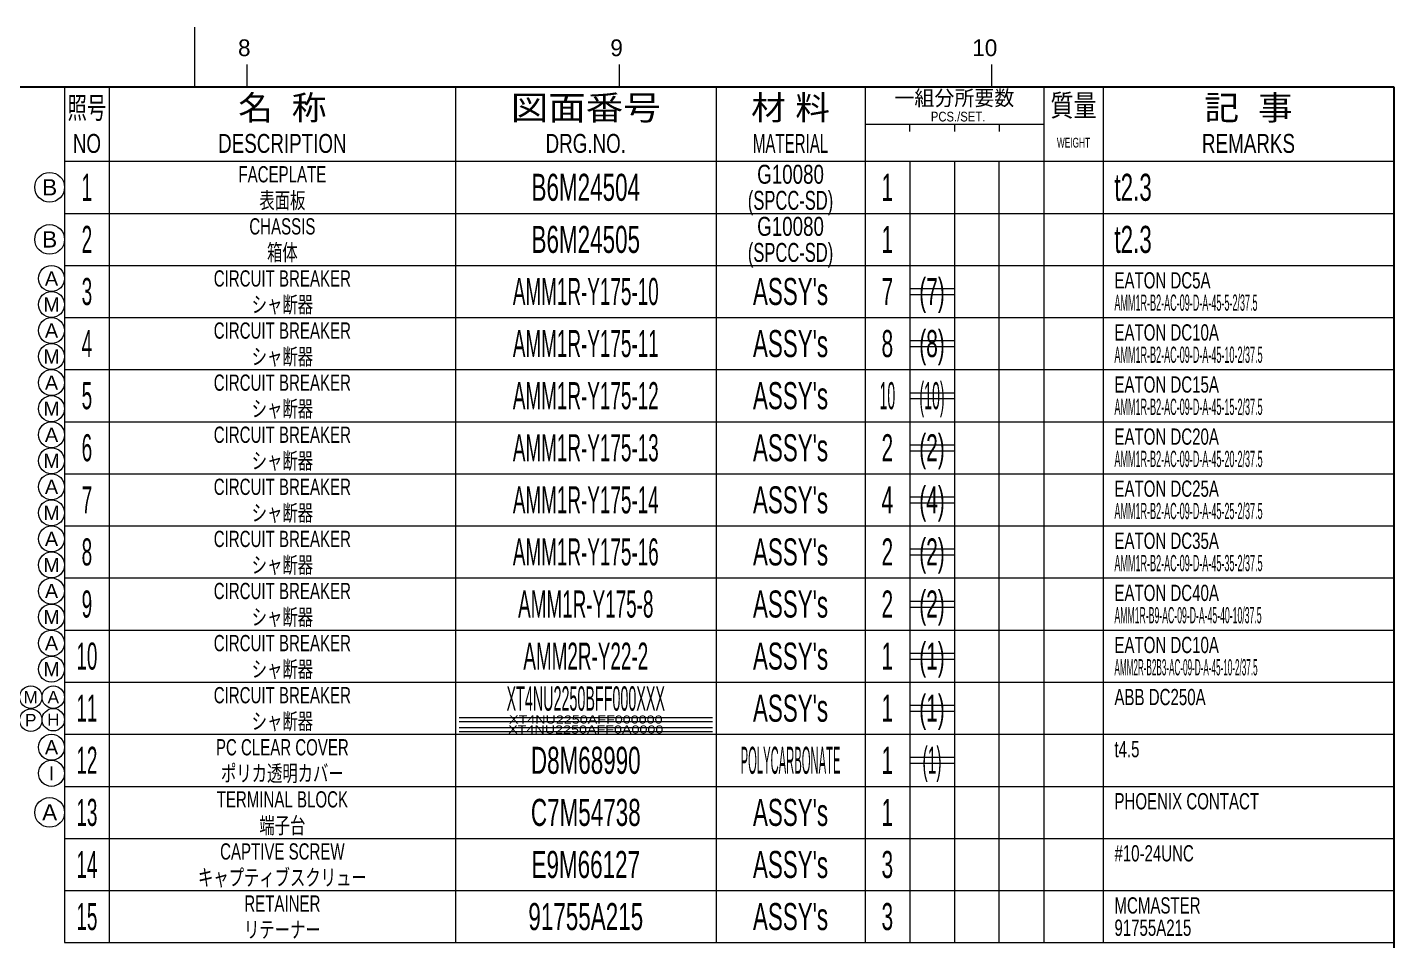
# Model space of a CAD drawing. Header units: millimetres. Extents: x 7 to 587, y 2 to 418.
# Drawn here: x 403.5 to 587, y 295.3 to 418 of the extents above; entities that cross this region are included whole.
import ezdxf
from ezdxf.enums import TextEntityAlignment as Align

# ---------------------------------------------------------------- set-up
doc = ezdxf.new("R2010")
doc.units = ezdxf.units.MM
for name, color, linetype in [('GR1_05', 7, 'Continuous'), ('図面枠C7M', 7, 'Continuous'), ('表題、部品表_01', 7, 'Continuous'), ('表題、部品表_02', 7, 'Continuous'), ('表題、部品表_03', 7, 'Continuous')]:
    doc.layers.add(name, color=color, linetype=linetype)
doc.styles.add('HG丸ｺﾞｼｯｸM-PRO', font='')
doc.styles.get('HG丸ｺﾞｼｯｸM-PRO').set_extended_font_data('HG丸ｺﾞｼｯｸM-PRO')

# ---------------------------------------------------------------- blocks, each defined once
blk = doc.blocks.new('BLKF023')
at = {"layer": '図面枠C7M', "color": 4, "linetype": 'Continuous', "lineweight": 13}
for p, q in [((426, 410), (426, 418)), ((433, 413), (433, 410)), ((483, 413), (483, 410)), ((533, 413), (533, 410)), ((585, 393), (587, 393)), ((585, 386), (587, 386)), ((585, 379), (587, 379)), ((585, 372), (587, 372)), ((585, 365), (587, 365)), ((585, 358), (587, 358)), ((585, 351), (587, 351)), ((585, 344), (587, 344)), ((585, 337), (587, 337)), ((585, 330), (587, 330)), ((585, 323), (587, 323)), ((585, 316), (587, 316)), ((585, 309), (587, 309)), ((585, 302), (587, 302))]:
    blk.add_line(p, q, dxfattribs=at)
at = {"layer": '図面枠C7M', "color": 2, "linetype": 'Continuous', "lineweight": 25}
for p, q in [((33, 410), (587, 410)), ((587, 410), (587, 10))]:
    blk.add_line(p, q, dxfattribs=at)
at = {"layer": '図面枠C7M', "color": 4, "linetype": 'Continuous', "lineweight": 13, "style": 'HG丸ｺﾞｼｯｸM-PRO', "width": 1.003994}
for s, height, p in [('8', 2.25, (431.8, 413.45)), ('9', 2.25, (481.8, 413.45)), ('10', 2.255, (530.4, 413.45))]:
    blk.add_text(s, height=height, dxfattribs=at).set_placement(p, align=Align.BOTTOM_LEFT)
blk = doc.blocks.new('BLKF029')
at = {"layer": '表題、部品表_01', "color": 4, "linetype": 'Continuous', "lineweight": 13}
for p, q in [((408.5, 410), (408.5, 400)), ((408.5, 410), (587, 410)), ((414.5, 410), (414.5, 400)), ((461, 410), (461, 400)), ((496, 410), (496, 400)), ((516, 410), (516, 400)), ((540, 410), (540, 400)), ((548, 410), (548, 400)), ((587, 410), (587, 400)), ((516, 405), (540, 405)), ((522, 404), (522, 405)), ((528, 405), (528, 404)), ((534, 405), (534, 404)), ((408.5, 400), (587, 400))]:
    blk.add_line(p, q, dxfattribs=at)
at = {"layer": '表題、部品表_01', "color": 3, "linetype": 'Continuous', "lineweight": 35, "style": 'HG丸ｺﾞｼｯｸM-PRO'}
for s, height, width, p in [('名  称', 3.273, 1.042426, (437.75, 407.2)), ('図面番号', 3.273, 1.127518, (478.5, 407.2)), ('材 料', 3.273, 1.042439, (506, 407.2)), ('一組分所要数', 2.036, 0.966638, (528, 408.5)), ('質量', 2.909, 0.781842, (544, 407.5)), ('記  事', 3.273, 1.042426, (567.5, 407.2)), ('照号', 2.909, 0.651535, (411.5, 407.2)), ('PCS./SET.', 1.309, 0.862935, (528.5, 406)), ('NO', 2.545, 0.740841, (411.5, 402.4)), ('DESCRIPTION', 2.5455, 0.741365, (437.75, 402.4)), ('DRG.NO.', 2.545, 0.741189, (478.5, 402.4)), ('REMARKS', 2.545, 0.742803, (567.5, 402.4)), ('MATERIAL', 2.545, 0.594756, (506, 402.4)), ('WEIGHT', 1.309, 0.635507, (544, 402.5))]:
    blk.add_text(s, height=height, dxfattribs=dict(at, width=width)).set_placement(p, align=Align.MIDDLE_CENTER)
blk = doc.blocks.new('BLKF028')
at = {"layer": '表題、部品表_01', "color": 3, "linetype": 'Continuous', "lineweight": 13}
blk.add_blockref('BLKF029', (0, 0), dxfattribs=at)
blk = doc.blocks.new('BLKF030')
at = {"layer": '表題、部品表_02', "color": 4, "linetype": 'Continuous', "lineweight": 13}
for p, q in [((408.5, 372), (408.5, 365)), ((408.5, 372), (587, 372)), ((414.5, 372), (414.5, 365)), ((461, 372), (461, 365)), ((496, 372), (496, 365)), ((516, 372), (516, 365)), ((522, 372), (522, 365)), ((528, 372), (528, 365)), ((534, 365), (534, 372)), ((540, 372), (540, 365)), ((548, 372), (548, 365)), ((587, 372), (587, 365)), ((408.5, 365), (587, 365))]:
    blk.add_line(p, q, dxfattribs=at)
blk = doc.blocks.new('BLKF032')
at = {"layer": '表題、部品表_02', "color": 4, "linetype": 'Continuous', "lineweight": 13}
for p, q in [((408.5, 365), (408.5, 358)), ((408.5, 365), (587, 365)), ((414.5, 365), (414.5, 358)), ((461, 365), (461, 358)), ((496, 365), (496, 358)), ((516, 365), (516, 358)), ((522, 365), (522, 358)), ((528, 365), (528, 358)), ((534, 358), (534, 365)), ((540, 365), (540, 358)), ((548, 365), (548, 358)), ((587, 365), (587, 358)), ((408.5, 358), (587, 358))]:
    blk.add_line(p, q, dxfattribs=at)
blk = doc.blocks.new('BLKF035')
at = {"layer": '表題、部品表_02', "color": 4, "linetype": 'Continuous', "lineweight": 13}
for p, q in [((408.5, 351), (408.5, 344)), ((408.5, 351), (587, 351)), ((414.5, 351), (414.5, 344)), ((461, 351), (461, 344)), ((496, 351), (496, 344)), ((516, 351), (516, 344)), ((522, 351), (522, 344)), ((528, 351), (528, 344)), ((534, 344), (534, 351)), ((540, 351), (540, 344)), ((548, 351), (548, 344)), ((587, 351), (587, 344)), ((408.5, 344), (587, 344))]:
    blk.add_line(p, q, dxfattribs=at)
blk = doc.blocks.new('BLKF037')
at = {"layer": '表題、部品表_02', "color": 4, "linetype": 'Continuous', "lineweight": 13}
for p, q in [((408.5, 344), (408.5, 337)), ((408.5, 344), (587, 344)), ((414.5, 344), (414.5, 337)), ((461, 344), (461, 337)), ((496, 344), (496, 337)), ((516, 344), (516, 337)), ((522, 344), (522, 337)), ((528, 344), (528, 337)), ((534, 337), (534, 344)), ((540, 344), (540, 337)), ((548, 344), (548, 337)), ((587, 344), (587, 337)), ((408.5, 337), (587, 337))]:
    blk.add_line(p, q, dxfattribs=at)
blk = doc.blocks.new('BLKF038')
at = {"layer": '表題、部品表_02', "color": 4, "linetype": 'Continuous', "lineweight": 13}
for p, q in [((408.5, 330), (408.5, 323)), ((408.5, 330), (587, 330)), ((414.5, 330), (414.5, 323)), ((461, 330), (461, 323)), ((496, 330), (496, 323)), ((516, 330), (516, 323)), ((522, 330), (522, 323)), ((528, 330), (528, 323)), ((534, 323), (534, 330)), ((540, 330), (540, 323)), ((548, 330), (548, 323)), ((587, 330), (587, 323)), ((408.5, 323), (587, 323))]:
    blk.add_line(p, q, dxfattribs=at)
blk = doc.blocks.new('BLKF040')
at = {"layer": '表題、部品表_02', "color": 4, "linetype": 'Continuous', "lineweight": 13}
for p, q in [((408.5, 309), (408.5, 302)), ((408.5, 309), (587, 309)), ((414.5, 309), (414.5, 302)), ((461, 309), (461, 302)), ((496, 309), (496, 302)), ((516, 309), (516, 302)), ((522, 309), (522, 302)), ((528, 309), (528, 302)), ((534, 302), (534, 309)), ((540, 309), (540, 302)), ((548, 309), (548, 302)), ((587, 309), (587, 302)), ((408.5, 302), (587, 302))]:
    blk.add_line(p, q, dxfattribs=at)
blk = doc.blocks.new('BLKF042')
at = {"layer": '表題、部品表_02', "color": 4, "linetype": 'Continuous', "lineweight": 13}
for p, q in [((408.5, 358), (408.5, 351)), ((408.5, 358), (587, 358)), ((414.5, 358), (414.5, 351)), ((461, 358), (461, 351)), ((496, 358), (496, 351)), ((516, 358), (516, 351)), ((522, 358), (522, 351)), ((528, 358), (528, 351)), ((534, 351), (534, 358)), ((540, 358), (540, 351)), ((548, 358), (548, 351)), ((587, 358), (587, 351)), ((408.5, 351), (587, 351))]:
    blk.add_line(p, q, dxfattribs=at)
blk = doc.blocks.new('BLKF044')
at = {"layer": '表題、部品表_02', "color": 4, "linetype": 'Continuous', "lineweight": 13}
for p, q in [((408.5, 337), (408.5, 330)), ((408.5, 337), (587, 337)), ((414.5, 337), (414.5, 330)), ((461, 337), (461, 330)), ((496, 337), (496, 330)), ((516, 337), (516, 330)), ((522, 337), (522, 330)), ((528, 337), (528, 330)), ((534, 330), (534, 337)), ((540, 337), (540, 330)), ((548, 337), (548, 330)), ((587, 337), (587, 330)), ((408.5, 330), (587, 330))]:
    blk.add_line(p, q, dxfattribs=at)
blk = doc.blocks.new('BLKF046')
at = {"layer": '表題、部品表_02', "color": 4, "linetype": 'Continuous', "lineweight": 13}
for p, q in [((408.5, 400), (408.5, 393)), ((408.5, 400), (587, 400)), ((414.5, 400), (414.5, 393)), ((461, 400), (461, 393)), ((496, 400), (496, 393)), ((516, 400), (516, 393)), ((522, 400), (522, 393)), ((528, 400), (528, 393)), ((534, 393), (534, 400)), ((540, 400), (540, 393)), ((548, 400), (548, 393)), ((587, 400), (587, 393)), ((408.5, 393), (587, 393))]:
    blk.add_line(p, q, dxfattribs=at)
blk = doc.blocks.new('BLKF048')
at = {"layer": '表題、部品表_02', "color": 4, "linetype": 'Continuous', "lineweight": 13}
for p, q in [((408.5, 386), (408.5, 379)), ((408.5, 386), (587, 386)), ((414.5, 386), (414.5, 379)), ((461, 386), (461, 379)), ((496, 386), (496, 379)), ((516, 386), (516, 379)), ((522, 386), (522, 379)), ((528, 386), (528, 379)), ((534, 379), (534, 386)), ((540, 386), (540, 379)), ((548, 386), (548, 379)), ((587, 386), (587, 379)), ((408.5, 379), (587, 379))]:
    blk.add_line(p, q, dxfattribs=at)
blk = doc.blocks.new('BLKF050')
at = {"layer": '表題、部品表_02', "color": 4, "linetype": 'Continuous', "lineweight": 13}
for p, q in [((408.5, 393), (408.5, 386)), ((408.5, 393), (587, 393)), ((414.5, 393), (414.5, 386)), ((461, 393), (461, 386)), ((496, 393), (496, 386)), ((516, 393), (516, 386)), ((522, 393), (522, 386)), ((528, 393), (528, 386)), ((534, 386), (534, 393)), ((540, 393), (540, 386)), ((548, 393), (548, 386)), ((587, 393), (587, 386)), ((408.5, 386), (587, 386))]:
    blk.add_line(p, q, dxfattribs=at)
blk = doc.blocks.new('BLKF052')
at = {"layer": '表題、部品表_02', "color": 4, "linetype": 'Continuous', "lineweight": 13}
for p, q in [((408.5, 379), (408.5, 372)), ((408.5, 379), (587, 379)), ((414.5, 379), (414.5, 372)), ((461, 379), (461, 372)), ((496, 379), (496, 372)), ((516, 379), (516, 372)), ((522, 379), (522, 372)), ((528, 379), (528, 372)), ((534, 372), (534, 379)), ((540, 379), (540, 372)), ((548, 379), (548, 372)), ((587, 379), (587, 372)), ((408.5, 372), (587, 372))]:
    blk.add_line(p, q, dxfattribs=at)
blk = doc.blocks.new('BLKF054')
at = {"layer": '表題、部品表_02', "color": 4, "linetype": 'Continuous', "lineweight": 13}
for p, q in [((408.5, 302), (408.5, 295)), ((408.5, 302), (587, 302)), ((414.5, 302), (414.5, 295)), ((461, 302), (461, 295)), ((496, 302), (496, 295)), ((516, 302), (516, 295)), ((522, 302), (522, 295)), ((528, 302), (528, 295)), ((534, 295), (534, 302)), ((540, 302), (540, 295)), ((548, 302), (548, 295)), ((587, 302), (587, 295)), ((408.5, 295), (587, 295))]:
    blk.add_line(p, q, dxfattribs=at)
blk = doc.blocks.new('BLKF121')
at = {"layer": '表題、部品表_02', "color": 4, "linetype": 'Continuous', "lineweight": 13}
for p, q in [((408.5, 316), (408.5, 309)), ((408.5, 316), (587, 316)), ((414.5, 316), (414.5, 309)), ((461, 316), (461, 309)), ((496, 316), (496, 309)), ((516, 316), (516, 309)), ((522, 316), (522, 309)), ((528, 316), (528, 309)), ((534, 309), (534, 316)), ((540, 316), (540, 309)), ((548, 316), (548, 309)), ((587, 316), (587, 309)), ((408.5, 309), (587, 309))]:
    blk.add_line(p, q, dxfattribs=at)
blk = doc.blocks.new('BLKF128')
at = {"layer": '表題、部品表_02', "color": 4, "linetype": 'Continuous', "lineweight": 13}
for p, q in [((408.5, 323), (408.5, 316)), ((408.5, 323), (587, 323)), ((414.5, 323), (414.5, 316)), ((461, 323), (461, 316)), ((496, 323), (496, 316)), ((516, 323), (516, 316)), ((522, 323), (522, 316)), ((528, 323), (528, 316)), ((534, 316), (534, 323)), ((540, 323), (540, 316)), ((548, 323), (548, 316)), ((587, 323), (587, 316)), ((408.5, 316), (587, 316))]:
    blk.add_line(p, q, dxfattribs=at)
blk = doc.blocks.new('BLKF182')
at = {"layer": 'GR1_05', "color": 4, "linetype": 'Continuous', "lineweight": 13}
blk.add_circle((406.5, 312.5), 2, dxfattribs=at)
at = {"layer": 'GR1_05', "color": 4, "linetype": 'Continuous', "lineweight": 13, "style": 'HG丸ｺﾞｼｯｸM-PRO', "width": 1.042301}
blk.add_text('A', height=2.18, dxfattribs=at).set_placement((406.5, 312.5), align=Align.MIDDLE_CENTER)
blk = doc.blocks.new('BLKF196')
at = {"layer": 'GR1_05', "color": 4, "linetype": 'Continuous', "lineweight": 13}
blk.add_circle((406.5, 389.5), 2, dxfattribs=at)
at = {"layer": 'GR1_05', "color": 4, "linetype": 'Continuous', "lineweight": 13, "style": 'HG丸ｺﾞｼｯｸM-PRO', "width": 1.04272}
blk.add_text('B', height=2.18, dxfattribs=at).set_placement((406.5, 389.5), align=Align.MIDDLE_CENTER)
blk = doc.blocks.new('BLKF197')
at = {"layer": 'GR1_05', "color": 4, "linetype": 'Continuous', "lineweight": 13}
blk.add_circle((406.5, 396.5), 2, dxfattribs=at)
at = {"layer": 'GR1_05', "color": 4, "linetype": 'Continuous', "lineweight": 13, "style": 'HG丸ｺﾞｼｯｸM-PRO', "width": 1.04272}
blk.add_text('B', height=2.18, dxfattribs=at).set_placement((406.5, 396.5), align=Align.MIDDLE_CENTER)
blk = doc.blocks.new('BLKF228')
at = {"layer": 'GR1_05', "color": 4, "linetype": 'Continuous', "lineweight": 13}
blk.add_circle((406.99, 327.99), 1.51, dxfattribs=at)
at = {"layer": 'GR1_05', "color": 4, "linetype": 'Continuous', "lineweight": 13, "style": 'HG丸ｺﾞｼｯｸM-PRO', "width": 1.042301}
blk.add_text('A', height=1.65, dxfattribs=at).set_placement((406.99, 327.99), align=Align.MIDDLE_CENTER)
blk = doc.blocks.new('BLKF229')
at = {"layer": 'GR1_05', "color": 4, "linetype": 'Continuous', "lineweight": 13}
blk.add_circle((406.99, 324.96), 1.51, dxfattribs=at)
at = {"layer": 'GR1_05', "color": 4, "linetype": 'Continuous', "lineweight": 13, "style": 'HG丸ｺﾞｼｯｸM-PRO', "width": 1.042153}
blk.add_text('H', height=1.65, dxfattribs=at).set_placement((406.99, 324.96), align=Align.MIDDLE_CENTER)
blk = doc.blocks.new('BLKF295')
at = {"layer": 'GR1_05', "color": 4, "linetype": 'Continuous', "lineweight": 13}
blk.add_circle((406.75, 384.25), 1.75, dxfattribs=at)
at = {"layer": 'GR1_05', "color": 4, "linetype": 'Continuous', "lineweight": 13, "style": 'HG丸ｺﾞｼｯｸM-PRO', "width": 1.042301}
blk.add_text('A', height=1.91, dxfattribs=at).set_placement((406.75, 384.25), align=Align.MIDDLE_CENTER)
blk = doc.blocks.new('BLKF296')
at = {"layer": 'GR1_05', "color": 4, "linetype": 'Continuous', "lineweight": 13}
blk.add_circle((406.75, 380.75), 1.75, dxfattribs=at)
at = {"layer": 'GR1_05', "color": 4, "linetype": 'Continuous', "lineweight": 13, "style": 'HG丸ｺﾞｼｯｸM-PRO', "width": 1.042416}
blk.add_text('M', height=1.91, dxfattribs=at).set_placement((406.75, 380.75), align=Align.MIDDLE_CENTER)
blk = doc.blocks.new('BLKF297')
at = {"layer": 'GR1_05', "color": 4, "linetype": 'Continuous', "lineweight": 13}
blk.add_circle((406.75, 377.25), 1.75, dxfattribs=at)
at = {"layer": 'GR1_05', "color": 4, "linetype": 'Continuous', "lineweight": 13, "style": 'HG丸ｺﾞｼｯｸM-PRO', "width": 1.042301}
blk.add_text('A', height=1.91, dxfattribs=at).set_placement((406.75, 377.25), align=Align.MIDDLE_CENTER)
blk = doc.blocks.new('BLKF298')
at = {"layer": 'GR1_05', "color": 4, "linetype": 'Continuous', "lineweight": 13}
blk.add_circle((406.75, 373.75), 1.75, dxfattribs=at)
at = {"layer": 'GR1_05', "color": 4, "linetype": 'Continuous', "lineweight": 13, "style": 'HG丸ｺﾞｼｯｸM-PRO', "width": 1.042416}
blk.add_text('M', height=1.91, dxfattribs=at).set_placement((406.75, 373.75), align=Align.MIDDLE_CENTER)
blk = doc.blocks.new('BLKF299')
at = {"layer": 'GR1_05', "color": 4, "linetype": 'Continuous', "lineweight": 13}
blk.add_circle((406.75, 370.25), 1.75, dxfattribs=at)
at = {"layer": 'GR1_05', "color": 4, "linetype": 'Continuous', "lineweight": 13, "style": 'HG丸ｺﾞｼｯｸM-PRO', "width": 1.042301}
blk.add_text('A', height=1.91, dxfattribs=at).set_placement((406.75, 370.25), align=Align.MIDDLE_CENTER)
blk = doc.blocks.new('BLKF300')
at = {"layer": 'GR1_05', "color": 4, "linetype": 'Continuous', "lineweight": 13}
blk.add_circle((406.75, 366.75), 1.75, dxfattribs=at)
at = {"layer": 'GR1_05', "color": 4, "linetype": 'Continuous', "lineweight": 13, "style": 'HG丸ｺﾞｼｯｸM-PRO', "width": 1.042416}
blk.add_text('M', height=1.91, dxfattribs=at).set_placement((406.75, 366.75), align=Align.MIDDLE_CENTER)
blk = doc.blocks.new('BLKF301')
at = {"layer": 'GR1_05', "color": 4, "linetype": 'Continuous', "lineweight": 13}
blk.add_circle((406.75, 363.25), 1.75, dxfattribs=at)
at = {"layer": 'GR1_05', "color": 4, "linetype": 'Continuous', "lineweight": 13, "style": 'HG丸ｺﾞｼｯｸM-PRO', "width": 1.042301}
blk.add_text('A', height=1.91, dxfattribs=at).set_placement((406.75, 363.25), align=Align.MIDDLE_CENTER)
blk = doc.blocks.new('BLKF302')
at = {"layer": 'GR1_05', "color": 4, "linetype": 'Continuous', "lineweight": 13}
blk.add_circle((406.75, 359.75), 1.75, dxfattribs=at)
at = {"layer": 'GR1_05', "color": 4, "linetype": 'Continuous', "lineweight": 13, "style": 'HG丸ｺﾞｼｯｸM-PRO', "width": 1.042416}
blk.add_text('M', height=1.91, dxfattribs=at).set_placement((406.75, 359.75), align=Align.MIDDLE_CENTER)
blk = doc.blocks.new('BLKF303')
at = {"layer": 'GR1_05', "color": 4, "linetype": 'Continuous', "lineweight": 13}
blk.add_circle((406.75, 356.25), 1.75, dxfattribs=at)
at = {"layer": 'GR1_05', "color": 4, "linetype": 'Continuous', "lineweight": 13, "style": 'HG丸ｺﾞｼｯｸM-PRO', "width": 1.042301}
blk.add_text('A', height=1.91, dxfattribs=at).set_placement((406.75, 356.25), align=Align.MIDDLE_CENTER)
blk = doc.blocks.new('BLKF304')
at = {"layer": 'GR1_05', "color": 4, "linetype": 'Continuous', "lineweight": 13}
blk.add_circle((406.75, 352.75), 1.75, dxfattribs=at)
at = {"layer": 'GR1_05', "color": 4, "linetype": 'Continuous', "lineweight": 13, "style": 'HG丸ｺﾞｼｯｸM-PRO', "width": 1.042416}
blk.add_text('M', height=1.91, dxfattribs=at).set_placement((406.75, 352.75), align=Align.MIDDLE_CENTER)
blk = doc.blocks.new('BLKF305')
at = {"layer": 'GR1_05', "color": 4, "linetype": 'Continuous', "lineweight": 13}
blk.add_circle((406.75, 349.25), 1.75, dxfattribs=at)
at = {"layer": 'GR1_05', "color": 4, "linetype": 'Continuous', "lineweight": 13, "style": 'HG丸ｺﾞｼｯｸM-PRO', "width": 1.042301}
blk.add_text('A', height=1.91, dxfattribs=at).set_placement((406.75, 349.25), align=Align.MIDDLE_CENTER)
blk = doc.blocks.new('BLKF306')
at = {"layer": 'GR1_05', "color": 4, "linetype": 'Continuous', "lineweight": 13}
blk.add_circle((406.75, 345.75), 1.75, dxfattribs=at)
at = {"layer": 'GR1_05', "color": 4, "linetype": 'Continuous', "lineweight": 13, "style": 'HG丸ｺﾞｼｯｸM-PRO', "width": 1.042416}
blk.add_text('M', height=1.91, dxfattribs=at).set_placement((406.75, 345.75), align=Align.MIDDLE_CENTER)
blk = doc.blocks.new('BLKF307')
at = {"layer": 'GR1_05', "color": 4, "linetype": 'Continuous', "lineweight": 13}
blk.add_circle((406.75, 342.25), 1.75, dxfattribs=at)
at = {"layer": 'GR1_05', "color": 4, "linetype": 'Continuous', "lineweight": 13, "style": 'HG丸ｺﾞｼｯｸM-PRO', "width": 1.042301}
blk.add_text('A', height=1.91, dxfattribs=at).set_placement((406.75, 342.25), align=Align.MIDDLE_CENTER)
blk = doc.blocks.new('BLKF308')
at = {"layer": 'GR1_05', "color": 4, "linetype": 'Continuous', "lineweight": 13}
blk.add_circle((406.75, 338.75), 1.75, dxfattribs=at)
at = {"layer": 'GR1_05', "color": 4, "linetype": 'Continuous', "lineweight": 13, "style": 'HG丸ｺﾞｼｯｸM-PRO', "width": 1.042416}
blk.add_text('M', height=1.91, dxfattribs=at).set_placement((406.75, 338.75), align=Align.MIDDLE_CENTER)
blk = doc.blocks.new('BLKF309')
at = {"layer": 'GR1_05', "color": 4, "linetype": 'Continuous', "lineweight": 13}
blk.add_circle((406.75, 335.25), 1.75, dxfattribs=at)
at = {"layer": 'GR1_05', "color": 4, "linetype": 'Continuous', "lineweight": 13, "style": 'HG丸ｺﾞｼｯｸM-PRO', "width": 1.042301}
blk.add_text('A', height=1.91, dxfattribs=at).set_placement((406.75, 335.25), align=Align.MIDDLE_CENTER)
blk = doc.blocks.new('BLKF310')
at = {"layer": 'GR1_05', "color": 4, "linetype": 'Continuous', "lineweight": 13}
blk.add_circle((406.75, 331.75), 1.75, dxfattribs=at)
at = {"layer": 'GR1_05', "color": 4, "linetype": 'Continuous', "lineweight": 13, "style": 'HG丸ｺﾞｼｯｸM-PRO', "width": 1.042416}
blk.add_text('M', height=1.91, dxfattribs=at).set_placement((406.75, 331.75), align=Align.MIDDLE_CENTER)
blk = doc.blocks.new('BLKF311')
at = {"layer": 'GR1_05', "color": 4, "linetype": 'Continuous', "lineweight": 13}
blk.add_circle((403.96, 327.98), 1.51, dxfattribs=at)
at = {"layer": 'GR1_05', "color": 4, "linetype": 'Continuous', "lineweight": 13, "style": 'HG丸ｺﾞｼｯｸM-PRO', "width": 1.042416}
blk.add_text('M', height=1.65, dxfattribs=at).set_placement((403.96, 327.98), align=Align.MIDDLE_CENTER)
blk = doc.blocks.new('BLKF312')
at = {"layer": 'GR1_05', "color": 4, "linetype": 'Continuous', "lineweight": 13}
blk.add_circle((406.75, 321.25), 1.75, dxfattribs=at)
at = {"layer": 'GR1_05', "color": 4, "linetype": 'Continuous', "lineweight": 13, "style": 'HG丸ｺﾞｼｯｸM-PRO', "width": 1.042301}
blk.add_text('A', height=1.91, dxfattribs=at).set_placement((406.75, 321.25), align=Align.MIDDLE_CENTER)
blk = doc.blocks.new('BLKF313')
at = {"layer": 'GR1_05', "color": 4, "linetype": 'Continuous', "lineweight": 13}
blk.add_circle((406.75, 317.75), 1.75, dxfattribs=at)
at = {"layer": 'GR1_05', "color": 4, "linetype": 'Continuous', "lineweight": 13, "style": 'HG丸ｺﾞｼｯｸM-PRO', "width": 1.042153}
blk.add_text('I', height=1.91, dxfattribs=at).set_placement((406.75, 317.75), align=Align.MIDDLE_CENTER)
blk = doc.blocks.new('BLKF332')
at = {"layer": 'GR1_05', "color": 4, "linetype": 'Continuous', "lineweight": 13}
blk.add_circle((403.96, 324.9), 1.51, dxfattribs=at)
at = {"layer": 'GR1_05', "color": 4, "linetype": 'Continuous', "lineweight": 13, "style": 'HG丸ｺﾞｼｯｸM-PRO', "width": 1.041981}
blk.add_text('P', height=1.65, dxfattribs=at).set_placement((403.96, 324.9), align=Align.MIDDLE_CENTER)

msp = doc.modelspace()

# ---------------------------------------------------------------- linework, layer by layer
at = {"layer": 'GR1_05', "color": 4, "linetype": 'Continuous', "lineweight": 13}
for p, q in [((522, 382.9), (528, 382.9)), ((522, 382.1), (528, 382.1)), ((522, 375.9), (528, 375.9)), ((522, 375.1), (528, 375.1)), ((522, 368.9), (528, 368.9)), ((522, 368.1), (528, 368.1)), ((522, 361.9), (528, 361.9)), ((522, 361.1), (528, 361.1)), ((522, 354.9), (528, 354.9)), ((522, 354.1), (528, 354.1)), ((522, 347.9), (528, 347.9)), ((522, 347.1), (528, 347.1)), ((522, 340.9), (528, 340.9)), ((522, 340.1), (528, 340.1)), ((522, 333.9), (528, 333.9)), ((522, 333.1), (528, 333.1)), ((522, 326.9), (528, 326.9)), ((522, 326.1), (528, 326.1)), ((522, 319.9), (528, 319.9)), ((522, 319.1), (528, 319.1))]:
    msp.add_line(p, q, dxfattribs=at)
at = {"layer": 'GR1_05', "color": 7, "linetype": 'Continuous', "lineweight": 13}
for p, q in [((461.49, 325.23), (495.51, 325.23)), ((461.49, 324.73), (495.51, 324.73)), ((461.49, 323.89), (495.51, 323.89)), ((461.49, 323.39), (495.51, 323.39))]:
    msp.add_line(p, q, dxfattribs=at)

# ---------------------------------------------------------------- block references
at = {"layer": 'GR1_05', "color": 4, "linetype": 'Continuous', "lineweight": 13}
for name in ['BLKF197', 'BLKF196', 'BLKF295', 'BLKF296', 'BLKF297', 'BLKF298', 'BLKF299', 'BLKF300', 'BLKF301', 'BLKF302', 'BLKF303', 'BLKF304', 'BLKF305', 'BLKF306', 'BLKF307', 'BLKF308', 'BLKF309', 'BLKF310', 'BLKF311', 'BLKF228', 'BLKF332', 'BLKF229', 'BLKF312', 'BLKF313', 'BLKF182']:
    msp.add_blockref(name, (0, 0), dxfattribs=at)
at = {"layer": '図面枠C7M', "color": 4, "linetype": 'Continuous', "lineweight": 13}
msp.add_blockref('BLKF023', (0, 0), dxfattribs=at)
at = {"layer": '表題、部品表_01', "color": 3, "linetype": 'Continuous', "lineweight": 13}
msp.add_blockref('BLKF028', (0, 0), dxfattribs=at)
at = {"layer": '表題、部品表_02', "color": 4, "linetype": 'Continuous', "lineweight": 13}
for name in ['BLKF046', 'BLKF050', 'BLKF048', 'BLKF052', 'BLKF030', 'BLKF032', 'BLKF042', 'BLKF035', 'BLKF037', 'BLKF044', 'BLKF038', 'BLKF128', 'BLKF121', 'BLKF040', 'BLKF054']:
    msp.add_blockref(name, (0, 0), dxfattribs=at)

# ---------------------------------------------------------------- texts
at = {"layer": 'GR1_05', "color": 3, "linetype": 'Continuous', "lineweight": 35, "style": 'HG丸ｺﾞｼｯｸM-PRO'}
for s, width, p in [('(7)', 0.576968, (525, 382.5)), ('(8)', 0.576968, (525, 375.5)), ('(10)', 0.391835, (525, 368.5)), ('(2)', 0.576968, (525, 361.5)), ('(4)', 0.576968, (525, 354.5)), ('(2)', 0.576968, (525, 347.5)), ('(2)', 0.576968, (525, 340.5)), ('(1)', 0.576968, (525, 333.5)), ('(1)', 0.576968, (525, 326.5))]:
    msp.add_text(s, height=3.636, dxfattribs=dict(at, width=width)).set_placement(p, align=Align.MIDDLE_CENTER)
at = {"layer": 'GR1_05', "color": 4, "linetype": 'Continuous', "lineweight": 13, "style": 'HG丸ｺﾞｼｯｸM-PRO'}
for s, height, width, p in [('XT4NU2250AFF000000', 1.0909, 1.317536, (478.5, 324.98)), ('XT4NU2250AFF0A0000', 1.0909, 1.317826, (478.5, 323.64)), ('(1)', 3.636, 0.432029, (525, 319.5))]:
    msp.add_text(s, height=height, dxfattribs=dict(at, width=width)).set_placement(p, align=Align.MIDDLE_CENTER)
at = {"layer": '表題、部品表_03', "color": 3, "linetype": 'Continuous', "lineweight": 35, "style": 'HG丸ｺﾞｼｯｸM-PRO'}
for s, height, width, p in [('1', 3.64, 0.521199, (411.5, 396.5)), ('FACEPLATE', 2.182, 0.692523, (437.75, 398.25)), ('B6M24504', 3.636, 0.619614, (478.5, 396.5)), ('G10080', 2.545, 0.740408, (506, 398.25)), ('1', 3.64, 0.576062, (519, 396.5)), ('表面板', 2.182, 0.692256, (437.75, 394.75)), ('(SPCC-SD)', 2.545, 0.652377, (506, 394.75)), ('2', 3.64, 0.521199, (411.5, 389.5)), ('CHASSIS', 2.182, 0.692411, (437.75, 391.25)), ('B6M24505', 3.636, 0.619614, (478.5, 389.5)), ('G10080', 2.545, 0.740408, (506, 391.25)), ('1', 3.64, 0.576062, (519, 389.5)), ('箱体', 2.182, 0.692256, (437.75, 387.75)), ('(SPCC-SD)', 2.545, 0.652377, (506, 387.75)), ('CIRCUIT BREAKER', 2.1818, 0.693165, (437.75, 384.25)), ('3', 3.64, 0.521199, (411.5, 382.5)), ('AMM1R-Y175-10', 3.6364, 0.521346, (478.5, 382.5)), ("ASSY's", 3.636, 0.617769, (506, 382.5)), ('7', 3.64, 0.576062, (519, 382.5)), ('シャ断器', 2.182, 0.692256, (437.75, 380.75)), ('CIRCUIT BREAKER', 2.1818, 0.693165, (437.75, 377.25)), ('4', 3.64, 0.521199, (411.5, 375.5)), ('AMM1R-Y175-11', 3.6364, 0.521346, (478.5, 375.5)), ("ASSY's", 3.636, 0.617769, (506, 375.5)), ('8', 3.64, 0.576062, (519, 375.5)), ('シャ断器', 2.182, 0.692256, (437.75, 373.75)), ('CIRCUIT BREAKER', 2.1818, 0.693165, (437.75, 370.25)), ('5', 3.64, 0.521199, (411.5, 368.5)), ('AMM1R-Y175-12', 3.6364, 0.521346, (478.5, 368.5)), ("ASSY's", 3.636, 0.617769, (506, 368.5)), ('10', 3.636, 0.389528, (519, 368.5)), ('シャ断器', 2.182, 0.692256, (437.75, 366.75)), ('6', 3.64, 0.521199, (411.5, 361.5)), ('CIRCUIT BREAKER', 2.1818, 0.693165, (437.75, 363.25)), ('AMM1R-Y175-13', 3.6364, 0.521346, (478.5, 361.5)), ("ASSY's", 3.636, 0.617769, (506, 361.5)), ('2', 3.64, 0.576062, (519, 361.5)), ('シャ断器', 2.182, 0.692256, (437.75, 359.75)), ('7', 3.64, 0.521199, (411.5, 354.5)), ('CIRCUIT BREAKER', 2.1818, 0.693165, (437.75, 356.25)), ('AMM1R-Y175-14', 3.6364, 0.521346, (478.5, 354.5)), ("ASSY's", 3.636, 0.617769, (506, 354.5)), ('4', 3.64, 0.576062, (519, 354.5)), ('シャ断器', 2.182, 0.692256, (437.75, 352.75)), ('8', 3.64, 0.521199, (411.5, 347.5)), ('CIRCUIT BREAKER', 2.1818, 0.693165, (437.75, 349.25)), ('AMM1R-Y175-16', 3.6364, 0.521346, (478.5, 347.5)), ("ASSY's", 3.636, 0.617769, (506, 347.5)), ('2', 3.64, 0.576062, (519, 347.5)), ('シャ断器', 2.182, 0.692256, (437.75, 345.75)), ('CIRCUIT BREAKER', 2.1818, 0.693165, (437.75, 342.25)), ('9', 3.64, 0.521199, (411.5, 340.5)), ('AMM1R-Y175-8', 3.6364, 0.521358, (478.5, 340.5)), ("ASSY's", 3.636, 0.617769, (506, 340.5)), ('2', 3.64, 0.576062, (519, 340.5)), ('シャ断器', 2.182, 0.692256, (437.75, 338.75)), ('CIRCUIT BREAKER', 2.1818, 0.693165, (437.75, 335.25)), ('10', 3.636, 0.521199, (411.5, 333.5)), ('AMM2R-Y22-2', 3.6364, 0.521373, (478.5, 333.5)), ("ASSY's", 3.636, 0.617769, (506, 333.5)), ('1', 3.64, 0.576062, (519, 333.5)), ('シャ断器', 2.182, 0.692256, (437.75, 331.75)), ('CIRCUIT BREAKER', 2.1818, 0.693165, (437.75, 328.25)), ('XT4NU2250BFF000XXX', 3.2727, 0.439512, (478.5, 327.8)), ('11', 3.636, 0.521199, (411.5, 326.5)), ("ASSY's", 3.636, 0.617769, (506, 326.5)), ('1', 3.64, 0.576062, (519, 326.5)), ('シャ断器', 2.182, 0.692256, (437.75, 324.75)), ('12', 3.636, 0.521199, (411.5, 319.5)), ('PC CLEAR COVER', 2.1818, 0.691907, (437.75, 321.25)), ('D8M68990', 3.636, 0.619412, (478.5, 319.5)), ('POLYCARBONATE', 3.6364, 0.310163, (506, 319.5)), ('1', 3.64, 0.576062, (519, 319.5)), ('ポリカ透明カバー', 2.182, 0.692256, (437.75, 317.75)), ('13', 3.636, 0.521199, (411.5, 312.5)), ('TERMINAL BLOCK', 2.1818, 0.693044, (437.75, 314.25)), ('C7M54738', 3.636, 0.619792, (478.5, 312.5)), ("ASSY's", 3.636, 0.617769, (506, 312.5)), ('1', 3.64, 0.576062, (519, 312.5)), ('端子台', 2.182, 0.692256, (437.75, 310.75)), ('CAPTIVE SCREW', 2.1818, 0.692123, (437.75, 307.25)), ('14', 3.636, 0.521199, (411.5, 305.5)), ('E9M66127', 3.636, 0.619819, (478.5, 305.5)), ("ASSY's", 3.636, 0.617769, (506, 305.5)), ('3', 3.64, 0.576062, (519, 305.5)), ('キャプティブスクリュー', 2.1818, 0.692256, (437.75, 303.75)), ('RETAINER', 2.182, 0.692899, (437.75, 300.25)), ('15', 3.636, 0.521199, (411.5, 298.5)), ('91755A215', 3.636, 0.619765, (478.5, 298.5)), ("ASSY's", 3.636, 0.617769, (506, 298.5)), ('3', 3.64, 0.576062, (519, 298.5)), ('リテーナー', 2.182, 0.692256, (437.75, 296.75))]:
    msp.add_text(s, height=height, dxfattribs=dict(at, width=width)).set_placement(p, align=Align.MIDDLE_CENTER)
for s, height, width, p in [('t2.3', 3.636, 0.618087, (549.5, 396.5)), ('t2.3', 3.636, 0.618087, (549.5, 389.5)), ('EATON DC5A', 2.182, 0.692402, (549.5, 384)), ('AMM1R-B2-AC-09-D-A-45-5-2/37.5', 2.1818, 0.415901, (549.5, 381)), ('EATON DC10A', 2.1818, 0.692299, (549.5, 377)), ('AMM1R-B2-AC-09-D-A-45-10-2/37.5', 2.1818, 0.415938, (549.5, 374)), ('EATON DC15A', 2.1818, 0.692299, (549.5, 370)), ('AMM1R-B2-AC-09-D-A-45-15-2/37.5', 2.1818, 0.415938, (549.5, 367)), ('EATON DC20A', 2.1818, 0.692299, (549.5, 363)), ('AMM1R-B2-AC-09-D-A-45-20-2/37.5', 2.1818, 0.415938, (549.5, 360)), ('EATON DC25A', 2.1818, 0.692299, (549.5, 356)), ('AMM1R-B2-AC-09-D-A-45-25-2/37.5', 2.1818, 0.415938, (549.5, 353)), ('EATON DC35A', 2.1818, 0.692299, (549.5, 349)), ('AMM1R-B2-AC-09-D-A-45-35-2/37.5', 2.1818, 0.415938, (549.5, 346)), ('EATON DC40A', 2.1818, 0.692299, (549.5, 342)), ('AMM1R-B9-AC-09-D-A-45-40-10/37.5', 2.1818, 0.399664, (549.5, 339)), ('EATON DC10A', 2.1818, 0.692299, (549.5, 335)), ('AMM2R-B2B3-AC-09-D-A-45-10-2/37.5', 2.1818, 0.374007, (549.5, 332)), ('ABB DC250A', 2.182, 0.692792, (549.5, 328)), ('t4.5', 2.182, 0.690457, (549.5, 321)), ('PHOENIX CONTACT', 2.1818, 0.692624, (549.5, 314)), ('#10-24UNC', 2.182, 0.691855, (549.5, 307)), ('MCMASTER', 2.182, 0.693065, (549.5, 300)), ('91755A215', 2.182, 0.691508, (549.5, 297))]:
    msp.add_text(s, height=height, dxfattribs=dict(at, width=width)).set_placement(p, align=Align.MIDDLE_LEFT)

doc.saveas('drawing.dxf')
